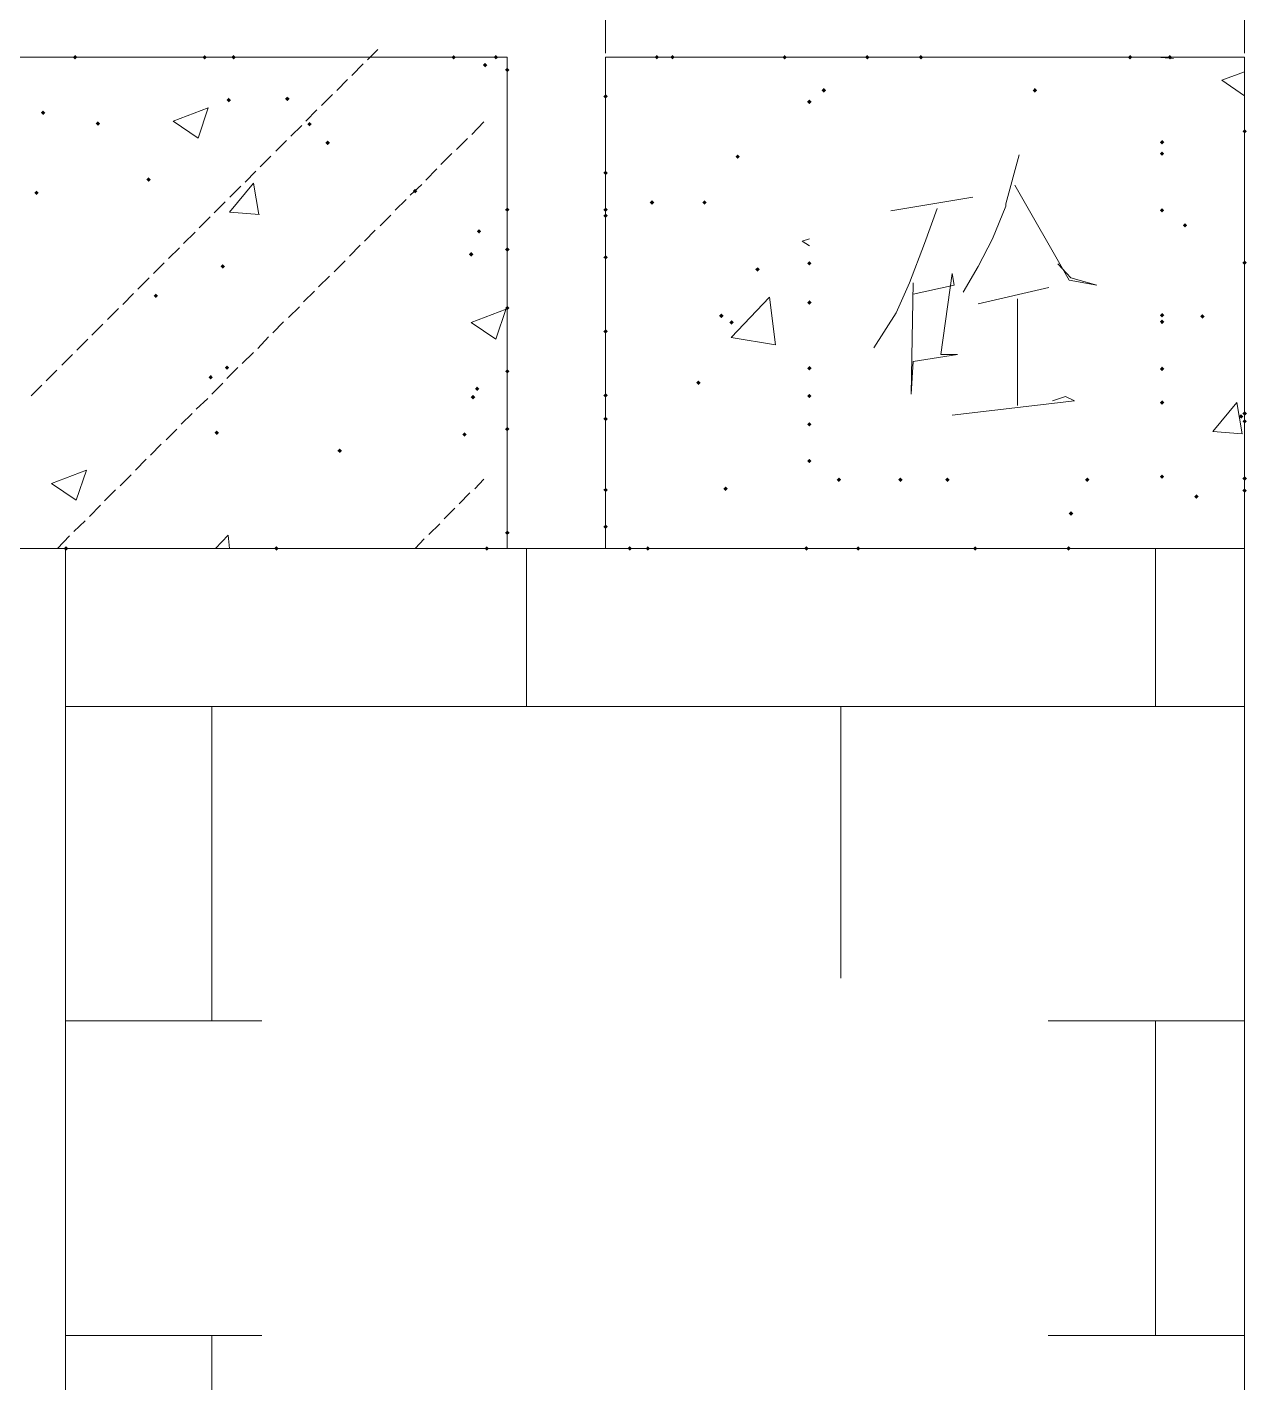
# Model space of a CAD drawing. Header units: millimetres. Extents: x -4415 to 173792, y -78716 to 47289.
# Drawn here: x 18890 to 21062, y 895 to 3310 of the extents above; entities that cross this region are included whole.
import ezdxf

# ---------------------------------------------------------------- set-up
doc = ezdxf.new("R2010")
doc.units = ezdxf.units.MM

msp = doc.modelspace()

# ---------------------------------------------------------------- hatches: boundary and pattern name
h = msp.add_hatch(color=0)
h.dxf.hatch_style = 2
h.paths.add_polyline_path([(18975.2, 3251.9), (18971.2, 3255.8), (18975.2, 3259.8), (18979.2, 3255.8)])
h = msp.add_hatch(color=0)
h.dxf.hatch_style = 2
h.paths.add_polyline_path([(19206, 3251.9), (19202, 3255.8), (19206, 3259.8), (19210, 3255.8)])
h = msp.add_hatch(color=0)
h.dxf.hatch_style = 2
h.paths.add_polyline_path([(19206, 3251.9), (19202, 3255.8), (19206, 3259.8), (19210, 3255.8)])
h = msp.add_hatch(color=0)
h.dxf.hatch_style = 2
h.paths.add_polyline_path([(19206, 3251.9), (19202, 3255.8), (19206, 3259.8), (19210, 3255.8)])
h = msp.add_hatch(color=0)
h.dxf.hatch_style = 2
h.paths.add_polyline_path([(19257.5, 3251.9), (19253.6, 3255.8), (19257.5, 3259.8), (19261.5, 3255.8)])
h = msp.add_hatch(color=0)
h.dxf.hatch_style = 2
h.paths.add_polyline_path([(19649.4, 3251.9), (19645.4, 3255.8), (19649.4, 3259.8), (19653.3, 3255.8)])
h = msp.add_hatch(color=0)
h.dxf.hatch_style = 2
h.paths.add_polyline_path([(19649.4, 3251.9), (19645.4, 3255.8), (19649.4, 3259.8), (19653.3, 3255.8)])
h = msp.add_hatch(color=0)
h.dxf.hatch_style = 2
h.paths.add_polyline_path([(19649.4, 3251.9), (19645.4, 3255.8), (19649.4, 3259.8), (19653.3, 3255.8)])
h = msp.add_hatch(color=0)
h.dxf.hatch_style = 2
h.paths.add_polyline_path([(19705.2, 3237.9), (19701.2, 3241.9), (19705.2, 3245.8), (19709.2, 3241.9)])
h = msp.add_hatch(color=0)
h.dxf.hatch_style = 2
h.paths.add_polyline_path([(19724.5, 3251.9), (19720.5, 3255.8), (19724.5, 3259.8), (19728.5, 3255.8)])
h = msp.add_hatch(color=0)
h.dxf.hatch_style = 2
h.paths.add_polyline_path([(19724.5, 3251.9), (19720.5, 3255.8), (19724.5, 3259.8), (19728.5, 3255.8)])
h = msp.add_hatch(color=0)
h.dxf.hatch_style = 2
h.paths.add_polyline_path([(19744.9, 3229.3), (19740.9, 3233.3), (19744.9, 3237.3), (19748.9, 3233.3)])
h = msp.add_hatch(color=0)
h.dxf.hatch_style = 2
h.paths.add_polyline_path([(20011.1, 3251.9), (20007.2, 3255.8), (20011.1, 3259.8), (20015.1, 3255.8)])
h = msp.add_hatch(color=0)
h.dxf.hatch_style = 2
h.paths.add_polyline_path([(20011.1, 3251.9), (20007.2, 3255.8), (20011.1, 3259.8), (20015.1, 3255.8)])
h = msp.add_hatch(color=0)
h.dxf.hatch_style = 2
h.paths.add_polyline_path([(20039.1, 3251.9), (20035.1, 3255.8), (20039.1, 3259.8), (20043, 3255.8)])
h = msp.add_hatch(color=0)
h.dxf.hatch_style = 2
h.paths.add_polyline_path([(20039.1, 3251.9), (20035.1, 3255.8), (20039.1, 3259.8), (20043, 3255.8)])
h = msp.add_hatch(color=0)
h.dxf.hatch_style = 2
h.paths.add_polyline_path([(20039.1, 3251.9), (20035.1, 3255.8), (20039.1, 3259.8), (20043, 3255.8)])
h = msp.add_hatch(color=0)
h.dxf.hatch_style = 2
h.paths.add_polyline_path([(20238.7, 3251.9), (20234.8, 3255.8), (20238.7, 3259.8), (20242.7, 3255.8)])
h = msp.add_hatch(color=0)
h.dxf.hatch_style = 2
h.paths.add_polyline_path([(20238.7, 3251.9), (20234.8, 3255.8), (20238.7, 3259.8), (20242.7, 3255.8)])
h = msp.add_hatch(color=0)
h.dxf.hatch_style = 2
h.paths.add_polyline_path([(20238.7, 3251.9), (20234.8, 3255.8), (20238.7, 3259.8), (20242.7, 3255.8)])
h = msp.add_hatch(color=0)
h.dxf.hatch_style = 2
h.paths.add_polyline_path([(20385.8, 3251.9), (20381.8, 3255.8), (20385.8, 3259.8), (20389.8, 3255.8)])
h = msp.add_hatch(color=0)
h.dxf.hatch_style = 2
h.paths.add_polyline_path([(20481.3, 3251.9), (20477.4, 3255.8), (20481.3, 3259.8), (20485.3, 3255.8)])
h = msp.add_hatch(color=0)
h.dxf.hatch_style = 2
h.paths.add_polyline_path([(20481.3, 3251.9), (20477.4, 3255.8), (20481.3, 3259.8), (20485.3, 3255.8)])
h = msp.add_hatch(color=0)
h.dxf.hatch_style = 2
h.paths.add_polyline_path([(20481.3, 3251.9), (20477.4, 3255.8), (20481.3, 3259.8), (20485.3, 3255.8)])
h = msp.add_hatch(color=0)
h.dxf.hatch_style = 2
h.paths.add_polyline_path([(20853.8, 3251.9), (20849.9, 3255.8), (20853.8, 3259.8), (20857.8, 3255.8)])
h = msp.add_hatch(color=0)
h.dxf.hatch_style = 2
h.paths.add_polyline_path([(20853.8, 3251.9), (20849.9, 3255.8), (20853.8, 3259.8), (20857.8, 3255.8)])
h = msp.add_hatch(color=0)
h.dxf.hatch_style = 2
h.paths.add_polyline_path([(20853.8, 3251.9), (20849.9, 3255.8), (20853.8, 3259.8), (20857.8, 3255.8)])
h = msp.add_hatch(color=0)
h.dxf.hatch_style = 2
h.paths.add_polyline_path([(20924.7, 3251.9), (20920.7, 3255.8), (20924.7, 3259.8), (20928.7, 3255.8)])
h = msp.add_hatch(color=0)
h.dxf.hatch_style = 2
h.paths.add_polyline_path([(20924.7, 3251.9), (20920.7, 3255.8), (20924.7, 3259.8), (20928.7, 3255.8)])
h = msp.add_hatch(color=0)
h.dxf.hatch_style = 2
h.paths.add_polyline_path([(20924.7, 3251.9), (20920.7, 3255.8), (20924.7, 3259.8), (20928.7, 3255.8)])
h = msp.add_hatch(color=0)
h.dxf.hatch_style = 2
h.paths.add_polyline_path([(19919.9, 3182.1), (19915.9, 3186.1), (19919.9, 3190), (19923.9, 3186.1)])
h = msp.add_hatch(color=0)
h.dxf.hatch_style = 2
h.paths.add_polyline_path([(20308.5, 3192.8), (20304.5, 3196.8), (20308.5, 3200.8), (20312.5, 3196.8)])
h = msp.add_hatch(color=0)
h.dxf.hatch_style = 2
h.paths.add_polyline_path([(20308.5, 3192.8), (20304.5, 3196.8), (20308.5, 3200.8), (20312.5, 3196.8)])
h = msp.add_hatch(color=0)
h.dxf.hatch_style = 2
h.paths.add_polyline_path([(20684.2, 3192.8), (20680.3, 3196.8), (20684.2, 3200.8), (20688.2, 3196.8)])
h = msp.add_hatch(color=0)
h.dxf.hatch_style = 2
h.paths.add_polyline_path([(20684.2, 3192.8), (20680.3, 3196.8), (20684.2, 3200.8), (20688.2, 3196.8)])
h = msp.add_hatch(color=0)
h.dxf.hatch_style = 2
h.paths.add_polyline_path([(20684.2, 3192.8), (20680.3, 3196.8), (20684.2, 3200.8), (20688.2, 3196.8)])
h = msp.add_hatch(color=0)
h.dxf.hatch_style = 2
h.paths.add_polyline_path([(19249, 3175.6), (19245, 3179.6), (19249, 3183.6), (19252.9, 3179.6)])
h = msp.add_hatch(color=0)
h.dxf.hatch_style = 2
h.paths.add_polyline_path([(19353.1, 3177.8), (19349.1, 3181.8), (19353.1, 3185.7), (19357.1, 3181.8)])
h = msp.add_hatch(color=0)
h.dxf.hatch_style = 2
h.paths.add_polyline_path([(20282.7, 3172.4), (20278.8, 3176.4), (20282.7, 3180.4), (20286.7, 3176.4)])
h = msp.add_hatch(color=0)
h.dxf.hatch_style = 2
h.paths.add_polyline_path([(18918.3, 3153.1), (18914.3, 3157.1), (18918.3, 3161), (18922.3, 3157.1)])
h = msp.add_hatch(color=0)
h.dxf.hatch_style = 2
h.paths.add_polyline_path([(19016, 3133.8), (19012, 3137.7), (19016, 3141.7), (19020, 3137.7)])
h = msp.add_hatch(color=0)
h.dxf.hatch_style = 2
h.paths.add_polyline_path([(19392.8, 3132.7), (19388.8, 3136.7), (19392.8, 3140.6), (19396.8, 3136.7)])
h = msp.add_hatch(color=0)
h.dxf.hatch_style = 2
h.paths.add_polyline_path([(21057.8, 3119.8), (21053.8, 3123.8), (21057.8, 3127.8), (21061.8, 3123.8)])
h = msp.add_hatch(color=0)
h.dxf.hatch_style = 2
h.paths.add_polyline_path([(19425, 3099.4), (19421, 3103.4), (19425, 3107.4), (19429, 3103.4)])
h = msp.add_hatch(color=0)
h.dxf.hatch_style = 2
h.paths.add_polyline_path([(20910.7, 3100.5), (20906.8, 3104.5), (20910.7, 3108.4), (20914.7, 3104.5)])
h = msp.add_hatch(color=0)
h.dxf.hatch_style = 2
h.paths.add_polyline_path([(20910.7, 3100.5), (20906.8, 3104.5), (20910.7, 3108.4), (20914.7, 3104.5)])
h = msp.add_hatch(color=0)
h.dxf.hatch_style = 2
h.paths.add_polyline_path([(20155, 3074.7), (20151, 3078.7), (20155, 3082.7), (20159, 3078.7)])
h = msp.add_hatch(color=0)
h.dxf.hatch_style = 2
h.paths.add_polyline_path([(20910.7, 3080.1), (20906.8, 3084.1), (20910.7, 3088), (20914.7, 3084.1)])
h = msp.add_hatch(color=0)
h.dxf.hatch_style = 2
h.paths.add_polyline_path([(20910.7, 3080.1), (20906.8, 3084.1), (20910.7, 3088), (20914.7, 3084.1)])
h = msp.add_hatch(color=0)
h.dxf.hatch_style = 2
h.paths.add_polyline_path([(20910.7, 3080.1), (20906.8, 3084.1), (20910.7, 3088), (20914.7, 3084.1)])
h = msp.add_hatch(color=0)
h.dxf.hatch_style = 2
h.paths.add_polyline_path([(19919.9, 3045.7), (19915.9, 3049.7), (19919.9, 3053.7), (19923.9, 3049.7)])
h = msp.add_hatch(color=0)
h.dxf.hatch_style = 2
h.paths.add_polyline_path([(19919.9, 3045.7), (19915.9, 3049.7), (19919.9, 3053.7), (19923.9, 3049.7)])
h = msp.add_hatch(color=0)
h.dxf.hatch_style = 2
h.paths.add_polyline_path([(19919.9, 3045.7), (19915.9, 3049.7), (19919.9, 3053.7), (19923.9, 3049.7)])
h = msp.add_hatch(color=0)
h.dxf.hatch_style = 2
h.paths.add_polyline_path([(19106.2, 3033.9), (19102.2, 3037.9), (19106.2, 3041.9), (19110.2, 3037.9)])
h = msp.add_hatch(color=0)
h.dxf.hatch_style = 2
h.paths.add_polyline_path([(19580.7, 3013.5), (19576.7, 3017.5), (19580.7, 3021.5), (19584.6, 3017.5)])
h = msp.add_hatch(color=0)
h.dxf.hatch_style = 2
h.paths.add_polyline_path([(18906.5, 3010.3), (18902.5, 3014.3), (18906.5, 3018.3), (18910.5, 3014.3)])
h = msp.add_hatch(color=0)
h.dxf.hatch_style = 2
h.paths.add_polyline_path([(20002.6, 2993.1), (19998.6, 2997.1), (20002.6, 3001.1), (20006.5, 2997.1)])
h = msp.add_hatch(color=0)
h.dxf.hatch_style = 2
h.paths.add_polyline_path([(20095.9, 2993.1), (20092, 2997.1), (20095.9, 3001.1), (20099.9, 2997.1)])
h = msp.add_hatch(color=0)
h.dxf.hatch_style = 2
h.paths.add_polyline_path([(19744.9, 2980.3), (19740.9, 2984.2), (19744.9, 2988.2), (19748.9, 2984.2)])
h = msp.add_hatch(color=0)
h.dxf.hatch_style = 2
h.paths.add_polyline_path([(19744.9, 2980.3), (19740.9, 2984.2), (19744.9, 2988.2), (19748.9, 2984.2)])
h = msp.add_hatch(color=0)
h.dxf.hatch_style = 2
h.paths.add_polyline_path([(19919.9, 2980.3), (19915.9, 2984.2), (19919.9, 2988.2), (19923.9, 2984.2)])
h = msp.add_hatch(color=0)
h.dxf.hatch_style = 2
h.paths.add_polyline_path([(19919.9, 2980.3), (19915.9, 2984.2), (19919.9, 2988.2), (19923.9, 2984.2)])
h = msp.add_hatch(color=0)
h.dxf.hatch_style = 2
h.paths.add_polyline_path([(19919.9, 2980.3), (19915.9, 2984.2), (19919.9, 2988.2), (19923.9, 2984.2)])
h = msp.add_hatch(color=0)
h.dxf.hatch_style = 2
h.paths.add_polyline_path([(19919.9, 2969.5), (19915.9, 2973.5), (19919.9, 2977.5), (19923.9, 2973.5)])
h = msp.add_hatch(color=0)
h.dxf.hatch_style = 2
h.paths.add_polyline_path([(19919.9, 2969.5), (19915.9, 2973.5), (19919.9, 2977.5), (19923.9, 2973.5)])
h = msp.add_hatch(color=0)
h.dxf.hatch_style = 2
h.paths.add_polyline_path([(20910.7, 2979.2), (20906.8, 2983.2), (20910.7, 2987.1), (20914.7, 2983.2)])
h = msp.add_hatch(color=0)
h.dxf.hatch_style = 2
h.paths.add_polyline_path([(20910.7, 2979.2), (20906.8, 2983.2), (20910.7, 2987.1), (20914.7, 2983.2)])
h = msp.add_hatch(color=0)
h.dxf.hatch_style = 2
h.paths.add_polyline_path([(20910.7, 2979.2), (20906.8, 2983.2), (20910.7, 2987.1), (20914.7, 2983.2)])
h = msp.add_hatch(color=0)
h.dxf.hatch_style = 2
h.paths.add_polyline_path([(19694.5, 2941.6), (19690.5, 2945.6), (19694.5, 2949.6), (19698.4, 2945.6)])
h = msp.add_hatch(color=0)
h.dxf.hatch_style = 2
h.paths.add_polyline_path([(20951.5, 2952.4), (20947.6, 2956.3), (20951.5, 2960.3), (20955.5, 2956.3)])
h = msp.add_hatch(color=0)
h.dxf.hatch_style = 2
h.paths.add_polyline_path([(19680.5, 2900.8), (19676.5, 2904.8), (19680.5, 2908.8), (19684.5, 2904.8)])
h = msp.add_hatch(color=0)
h.dxf.hatch_style = 2
h.paths.add_polyline_path([(19744.9, 2909.4), (19740.9, 2913.4), (19744.9, 2917.4), (19748.9, 2913.4)])
h = msp.add_hatch(color=0)
h.dxf.hatch_style = 2
h.paths.add_polyline_path([(19919.9, 2895.5), (19915.9, 2899.4), (19919.9, 2903.4), (19923.9, 2899.4)])
h = msp.add_hatch(color=0)
h.dxf.hatch_style = 2
h.paths.add_polyline_path([(19238.2, 2879.4), (19234.3, 2883.3), (19238.2, 2887.3), (19242.2, 2883.3)])
h = msp.add_hatch(color=0)
h.dxf.hatch_style = 2
h.paths.add_polyline_path([(20190.4, 2874), (20186.4, 2878), (20190.4, 2881.9), (20194.4, 2878)])
h = msp.add_hatch(color=0)
h.dxf.hatch_style = 2
h.paths.add_polyline_path([(20282.7, 2884.7), (20278.8, 2888.7), (20282.7, 2892.7), (20286.7, 2888.7)])
h = msp.add_hatch(color=0)
h.dxf.hatch_style = 2
h.paths.add_polyline_path([(21057.8, 2885.8), (21053.8, 2889.8), (21057.8, 2893.7), (21061.8, 2889.8)])
h = msp.add_hatch(color=0)
h.dxf.hatch_style = 2
h.paths.add_polyline_path([(21057.8, 2885.8), (21053.8, 2889.8), (21057.8, 2893.7), (21061.8, 2889.8)])
h = msp.add_hatch(color=0)
h.dxf.hatch_style = 2
h.paths.add_polyline_path([(19119.1, 2826.8), (19115.1, 2830.7), (19119.1, 2834.7), (19123, 2830.7)])
h = msp.add_hatch(color=0)
h.dxf.hatch_style = 2
h.paths.add_polyline_path([(19744.9, 2805.3), (19740.9, 2809.3), (19744.9, 2813.2), (19748.9, 2809.3)])
h = msp.add_hatch(color=0)
h.dxf.hatch_style = 2
h.paths.add_polyline_path([(20282.7, 2814.9), (20278.8, 2818.9), (20282.7, 2822.9), (20286.7, 2818.9)])
h = msp.add_hatch(color=0)
h.dxf.hatch_style = 2
h.paths.add_polyline_path([(20126, 2791.3), (20122, 2795.3), (20126, 2799.3), (20130, 2795.3)])
h = msp.add_hatch(color=0)
h.dxf.hatch_style = 2
h.paths.add_polyline_path([(20144.3, 2779.5), (20140.3, 2783.5), (20144.3, 2787.5), (20148.2, 2783.5)])
h = msp.add_hatch(color=0)
h.dxf.hatch_style = 2
h.paths.add_polyline_path([(20910.7, 2792.4), (20906.8, 2796.4), (20910.7, 2800.3), (20914.7, 2796.4)])
h = msp.add_hatch(color=0)
h.dxf.hatch_style = 2
h.paths.add_polyline_path([(20910.7, 2792.4), (20906.8, 2796.4), (20910.7, 2800.3), (20914.7, 2796.4)])
h = msp.add_hatch(color=0)
h.dxf.hatch_style = 2
h.paths.add_polyline_path([(20910.7, 2792.4), (20906.8, 2796.4), (20910.7, 2800.3), (20914.7, 2796.4)])
h = msp.add_hatch(color=0)
h.dxf.hatch_style = 2
h.paths.add_polyline_path([(20910.7, 2780.6), (20906.8, 2784.6), (20910.7, 2788.5), (20914.7, 2784.6)])
h = msp.add_hatch(color=0)
h.dxf.hatch_style = 2
h.paths.add_polyline_path([(20910.7, 2780.6), (20906.8, 2784.6), (20910.7, 2788.5), (20914.7, 2784.6)])
h = msp.add_hatch(color=0)
h.dxf.hatch_style = 2
h.paths.add_polyline_path([(20982.7, 2790.3), (20978.7, 2794.2), (20982.7, 2798.2), (20986.6, 2794.2)])
h = msp.add_hatch(color=0)
h.dxf.hatch_style = 2
h.paths.add_polyline_path([(19919.9, 2763.4), (19915.9, 2767.4), (19919.9, 2771.4), (19923.9, 2767.4)])
h = msp.add_hatch(color=0)
h.dxf.hatch_style = 2
h.paths.add_polyline_path([(19919.9, 2763.4), (19915.9, 2767.4), (19919.9, 2771.4), (19923.9, 2767.4)])
h = msp.add_hatch(color=0)
h.dxf.hatch_style = 2
h.paths.add_polyline_path([(19245.7, 2699), (19241.8, 2703), (19245.7, 2707), (19249.7, 2703)])
h = msp.add_hatch(color=0)
h.dxf.hatch_style = 2
h.paths.add_polyline_path([(20282.7, 2697.9), (20278.8, 2701.9), (20282.7, 2705.9), (20286.7, 2701.9)])
h = msp.add_hatch(color=0)
h.dxf.hatch_style = 2
h.paths.add_polyline_path([(20282.7, 2697.9), (20278.8, 2701.9), (20282.7, 2705.9), (20286.7, 2701.9)])
h = msp.add_hatch(color=0)
h.dxf.hatch_style = 2
h.paths.add_polyline_path([(20910.7, 2696.9), (20906.8, 2700.8), (20910.7, 2704.8), (20914.7, 2700.8)])
h = msp.add_hatch(color=0)
h.dxf.hatch_style = 2
h.paths.add_polyline_path([(20910.7, 2696.9), (20906.8, 2700.8), (20910.7, 2704.8), (20914.7, 2700.8)])
h = msp.add_hatch(color=0)
h.dxf.hatch_style = 2
h.paths.add_polyline_path([(19216.8, 2681.8), (19212.8, 2685.8), (19216.8, 2689.8), (19220.7, 2685.8)])
h = msp.add_hatch(color=0)
h.dxf.hatch_style = 2
h.paths.add_polyline_path([(19744.9, 2692.6), (19740.9, 2696.5), (19744.9, 2700.5), (19748.9, 2696.5)])
h = msp.add_hatch(color=0)
h.dxf.hatch_style = 2
h.paths.add_polyline_path([(19744.9, 2692.6), (19740.9, 2696.5), (19744.9, 2700.5), (19748.9, 2696.5)])
h = msp.add_hatch(color=0)
h.dxf.hatch_style = 2
h.paths.add_polyline_path([(19691.2, 2661.4), (19687.3, 2665.4), (19691.2, 2669.4), (19695.2, 2665.4)])
h = msp.add_hatch(color=0)
h.dxf.hatch_style = 2
h.paths.add_polyline_path([(19919.9, 2649.6), (19915.9, 2653.6), (19919.9, 2657.6), (19923.9, 2653.6)])
h = msp.add_hatch(color=0)
h.dxf.hatch_style = 2
h.paths.add_polyline_path([(19919.9, 2649.6), (19915.9, 2653.6), (19919.9, 2657.6), (19923.9, 2653.6)])
h = msp.add_hatch(color=0)
h.dxf.hatch_style = 2
h.paths.add_polyline_path([(19919.9, 2649.6), (19915.9, 2653.6), (19919.9, 2657.6), (19923.9, 2653.6)])
h = msp.add_hatch(color=0)
h.dxf.hatch_style = 2
h.paths.add_polyline_path([(20085.2, 2672.2), (20081.2, 2676.1), (20085.2, 2680.1), (20089.2, 2676.1)])
h = msp.add_hatch(color=0)
h.dxf.hatch_style = 2
h.paths.add_polyline_path([(20282.7, 2648.6), (20278.8, 2652.5), (20282.7, 2656.5), (20286.7, 2652.5)])
h = msp.add_hatch(color=0)
h.dxf.hatch_style = 2
h.paths.add_polyline_path([(20282.7, 2648.6), (20278.8, 2652.5), (20282.7, 2656.5), (20286.7, 2652.5)])
h = msp.add_hatch(color=0)
h.dxf.hatch_style = 2
h.paths.add_polyline_path([(19683.7, 2646.4), (19679.8, 2650.4), (19683.7, 2654.4), (19687.7, 2650.4)])
h = msp.add_hatch(color=0)
h.dxf.hatch_style = 2
h.paths.add_polyline_path([(20910.7, 2636.7), (20906.8, 2640.7), (20910.7, 2644.7), (20914.7, 2640.7)])
h = msp.add_hatch(color=0)
h.dxf.hatch_style = 2
h.paths.add_polyline_path([(20910.7, 2636.7), (20906.8, 2640.7), (20910.7, 2644.7), (20914.7, 2640.7)])
h = msp.add_hatch(color=0)
h.dxf.hatch_style = 2
h.paths.add_polyline_path([(19919.9, 2607.8), (19915.9, 2611.7), (19919.9, 2615.7), (19923.9, 2611.7)])
h = msp.add_hatch(color=0)
h.dxf.hatch_style = 2
h.paths.add_polyline_path([(21051.4, 2612.1), (21047.4, 2616), (21051.4, 2620), (21055.3, 2616)])
h = msp.add_hatch(color=0)
h.dxf.hatch_style = 2
h.paths.add_polyline_path([(21057.8, 2617.4), (21053.8, 2621.4), (21057.8, 2625.4), (21061.8, 2621.4)])
h = msp.add_hatch(color=0)
h.dxf.hatch_style = 2
h.paths.add_polyline_path([(21057.8, 2617.4), (21053.8, 2621.4), (21057.8, 2625.4), (21061.8, 2621.4)])
h = msp.add_hatch(color=0)
h.dxf.hatch_style = 2
h.paths.add_polyline_path([(21057.8, 2603.5), (21053.8, 2607.4), (21057.8, 2611.4), (21061.8, 2607.4)])
h = msp.add_hatch(color=0)
h.dxf.hatch_style = 2
h.paths.add_polyline_path([(19227.5, 2583.1), (19223.5, 2587), (19227.5, 2591), (19231.5, 2587)])
h = msp.add_hatch(color=0)
h.dxf.hatch_style = 2
h.paths.add_polyline_path([(19668.7, 2579.9), (19664.7, 2583.8), (19668.7, 2587.8), (19672.7, 2583.8)])
h = msp.add_hatch(color=0)
h.dxf.hatch_style = 2
h.paths.add_polyline_path([(19744.9, 2589.5), (19740.9, 2593.5), (19744.9, 2597.5), (19748.9, 2593.5)])
h = msp.add_hatch(color=0)
h.dxf.hatch_style = 2
h.paths.add_polyline_path([(19744.9, 2589.5), (19740.9, 2593.5), (19744.9, 2597.5), (19748.9, 2593.5)])
h = msp.add_hatch(color=0)
h.dxf.hatch_style = 2
h.paths.add_polyline_path([(20282.7, 2598.1), (20278.8, 2602.1), (20282.7, 2606), (20286.7, 2602.1)])
h = msp.add_hatch(color=0)
h.dxf.hatch_style = 2
h.paths.add_polyline_path([(19446.5, 2550.9), (19442.5, 2554.8), (19446.5, 2558.8), (19450.5, 2554.8)])
h = msp.add_hatch(color=0)
h.dxf.hatch_style = 2
h.paths.add_polyline_path([(20282.7, 2532.6), (20278.8, 2536.6), (20282.7, 2540.6), (20286.7, 2536.6)])
h = msp.add_hatch(color=0)
h.dxf.hatch_style = 2
h.paths.add_polyline_path([(20910.7, 2504.7), (20906.8, 2508.7), (20910.7, 2512.6), (20914.7, 2508.7)])
h = msp.add_hatch(color=0)
h.dxf.hatch_style = 2
h.paths.add_polyline_path([(20910.7, 2504.7), (20906.8, 2508.7), (20910.7, 2512.6), (20914.7, 2508.7)])
h = msp.add_hatch(color=0)
h.dxf.hatch_style = 2
h.paths.add_polyline_path([(20910.7, 2504.7), (20906.8, 2508.7), (20910.7, 2512.6), (20914.7, 2508.7)])
h = msp.add_hatch(color=0)
h.dxf.hatch_style = 2
h.paths.add_polyline_path([(19919.9, 2481.1), (19915.9, 2485.1), (19919.9, 2489), (19923.9, 2485.1)])
h = msp.add_hatch(color=0)
h.dxf.hatch_style = 2
h.paths.add_polyline_path([(19919.9, 2481.1), (19915.9, 2485.1), (19919.9, 2489), (19923.9, 2485.1)])
h = msp.add_hatch(color=0)
h.dxf.hatch_style = 2
h.paths.add_polyline_path([(19919.9, 2481.1), (19915.9, 2485.1), (19919.9, 2489), (19923.9, 2485.1)])
h = msp.add_hatch(color=0)
h.dxf.hatch_style = 2
h.paths.add_polyline_path([(20133.5, 2483.2), (20129.5, 2487.2), (20133.5, 2491.2), (20137.5, 2487.2)])
h = msp.add_hatch(color=0)
h.dxf.hatch_style = 2
h.paths.add_polyline_path([(20335.3, 2499.3), (20331.4, 2503.3), (20335.3, 2507.3), (20339.3, 2503.3)])
h = msp.add_hatch(color=0)
h.dxf.hatch_style = 2
h.paths.add_polyline_path([(20335.3, 2499.3), (20331.4, 2503.3), (20335.3, 2507.3), (20339.3, 2503.3)])
h = msp.add_hatch(color=0)
h.dxf.hatch_style = 2
h.paths.add_polyline_path([(20335.3, 2499.3), (20331.4, 2503.3), (20335.3, 2507.3), (20339.3, 2503.3)])
h = msp.add_hatch(color=0)
h.dxf.hatch_style = 2
h.paths.add_polyline_path([(20444.8, 2499.3), (20440.9, 2503.3), (20444.8, 2507.3), (20448.8, 2503.3)])
h = msp.add_hatch(color=0)
h.dxf.hatch_style = 2
h.paths.add_polyline_path([(20444.8, 2499.3), (20440.9, 2503.3), (20444.8, 2507.3), (20448.8, 2503.3)])
h = msp.add_hatch(color=0)
h.dxf.hatch_style = 2
h.paths.add_polyline_path([(20528.6, 2499.3), (20524.6, 2503.3), (20528.6, 2507.3), (20532.5, 2503.3)])
h = msp.add_hatch(color=0)
h.dxf.hatch_style = 2
h.paths.add_polyline_path([(20777.6, 2499.3), (20773.6, 2503.3), (20777.6, 2507.3), (20781.6, 2503.3)])
h = msp.add_hatch(color=0)
h.dxf.hatch_style = 2
h.paths.add_polyline_path([(20777.6, 2499.3), (20773.6, 2503.3), (20777.6, 2507.3), (20781.6, 2503.3)])
h = msp.add_hatch(color=0)
h.dxf.hatch_style = 2
h.paths.add_polyline_path([(20777.6, 2499.3), (20773.6, 2503.3), (20777.6, 2507.3), (20781.6, 2503.3)])
h = msp.add_hatch(color=0)
h.dxf.hatch_style = 2
h.paths.add_polyline_path([(21057.8, 2501.5), (21053.8, 2505.5), (21057.8, 2509.4), (21061.8, 2505.5)])
h = msp.add_hatch(color=0)
h.dxf.hatch_style = 2
h.paths.add_polyline_path([(21057.8, 2480), (21053.8, 2484), (21057.8, 2488), (21061.8, 2484)])
h = msp.add_hatch(color=0)
h.dxf.hatch_style = 2
h.paths.add_polyline_path([(21057.8, 2480), (21053.8, 2484), (21057.8, 2488), (21061.8, 2484)])
h = msp.add_hatch(color=0)
h.dxf.hatch_style = 2
h.paths.add_polyline_path([(20971.9, 2469.3), (20967.9, 2473.3), (20971.9, 2477.2), (20975.9, 2473.3)])
h = msp.add_hatch(color=0)
h.dxf.hatch_style = 2
h.paths.add_polyline_path([(20748.6, 2439.2), (20744.7, 2443.2), (20748.6, 2447.2), (20752.6, 2443.2)])
h = msp.add_hatch(color=0)
h.dxf.hatch_style = 2
h.paths.add_polyline_path([(19919.9, 2415.6), (19915.9, 2419.6), (19919.9, 2423.5), (19923.9, 2419.6)])
h = msp.add_hatch(color=0)
h.dxf.hatch_style = 2
h.paths.add_polyline_path([(19919.9, 2415.6), (19915.9, 2419.6), (19919.9, 2423.5), (19923.9, 2419.6)])
h = msp.add_hatch(color=0)
h.dxf.hatch_style = 2
h.paths.add_polyline_path([(19744.9, 2404.9), (19740.9, 2408.8), (19744.9, 2412.8), (19748.9, 2408.8)])
h = msp.add_hatch(color=0)
h.dxf.hatch_style = 2
h.paths.add_polyline_path([(19744.9, 2404.9), (19740.9, 2408.8), (19744.9, 2412.8), (19748.9, 2408.8)])
h = msp.add_hatch(color=0)
h.dxf.hatch_style = 2
h.paths.add_polyline_path([(18959.1, 2377), (18955.1, 2380.9), (18959.1, 2384.9), (18963.1, 2380.9)])
h = msp.add_hatch(color=0)
h.dxf.hatch_style = 2
h.paths.add_polyline_path([(18959.1, 2377), (18955.1, 2380.9), (18959.1, 2384.9), (18963.1, 2380.9)])
h = msp.add_hatch(color=0)
h.dxf.hatch_style = 2
h.paths.add_polyline_path([(19333.8, 2377), (19329.8, 2380.9), (19333.8, 2384.9), (19337.7, 2380.9)])
h = msp.add_hatch(color=0)
h.dxf.hatch_style = 2
h.paths.add_polyline_path([(19333.8, 2377), (19329.8, 2380.9), (19333.8, 2384.9), (19337.7, 2380.9)])
h = msp.add_hatch(color=0)
h.dxf.hatch_style = 2
h.paths.add_polyline_path([(19333.8, 2377), (19329.8, 2380.9), (19333.8, 2384.9), (19337.7, 2380.9)])
h = msp.add_hatch(color=0)
h.dxf.hatch_style = 2
h.paths.add_polyline_path([(19708.4, 2377), (19704.4, 2380.9), (19708.4, 2384.9), (19712.4, 2380.9)])
h = msp.add_hatch(color=0)
h.dxf.hatch_style = 2
h.paths.add_polyline_path([(19962.8, 2377), (19958.9, 2380.9), (19962.8, 2384.9), (19966.8, 2380.9)])
h = msp.add_hatch(color=0)
h.dxf.hatch_style = 2
h.paths.add_polyline_path([(19995, 2377), (19991.1, 2380.9), (19995, 2384.9), (19999, 2380.9)])
h = msp.add_hatch(color=0)
h.dxf.hatch_style = 2
h.paths.add_polyline_path([(20277.4, 2377), (20273.4, 2380.9), (20277.4, 2384.9), (20281.3, 2380.9)])
h = msp.add_hatch(color=0)
h.dxf.hatch_style = 2
h.paths.add_polyline_path([(20277.4, 2377), (20273.4, 2380.9), (20277.4, 2384.9), (20281.3, 2380.9)])
h = msp.add_hatch(color=0)
h.dxf.hatch_style = 2
h.paths.add_polyline_path([(20369.7, 2377), (20365.7, 2380.9), (20369.7, 2384.9), (20373.7, 2380.9)])
h = msp.add_hatch(color=0)
h.dxf.hatch_style = 2
h.paths.add_polyline_path([(20369.7, 2377), (20365.7, 2380.9), (20369.7, 2384.9), (20373.7, 2380.9)])
h = msp.add_hatch(color=0)
h.dxf.hatch_style = 2
h.paths.add_polyline_path([(20577.9, 2377), (20574, 2380.9), (20577.9, 2384.9), (20581.9, 2380.9)])
h = msp.add_hatch(color=0)
h.dxf.hatch_style = 2
h.paths.add_polyline_path([(20744.3, 2377), (20740.4, 2380.9), (20744.3, 2384.9), (20748.3, 2380.9)])
h = msp.add_hatch(color=0)
h.dxf.hatch_style = 2
h.paths.add_polyline_path([(20744.3, 2377), (20740.4, 2380.9), (20744.3, 2384.9), (20748.3, 2380.9)])
h = msp.add_hatch(color=0)
h.dxf.hatch_style = 2
h.paths.add_polyline_path([(20744.3, 2377), (20740.4, 2380.9), (20744.3, 2384.9), (20748.3, 2380.9)])

# ---------------------------------------------------------------- linework, layer by layer
at = {"color": 0, "lineweight": 0}
for points in [[(19919.9, 3263.3), (19919.9, 5672.3)], [(21057.8, 3263.3), (21057.8, 5672.3)], [(19495.9, 3251.5), (19514.1, 3269.8)], [(19744.9, 3255.8), (11172, 3255.8)], [(19468, 3223.6), (19488.3, 3244)], [(19744.9, 2380.9), (19744.9, 3255.8)], [(19919.9, 3255.8), (19919.9, 2380.9)], [(21057.8, 3255.8), (19919.9, 3255.8)], [(20901.1, 3255.8), (20931.1, 3253.7)], [(21057.8, 2380.9), (21057.8, 3255.8)], [(19441.1, 3196.8), (19460.4, 3216.1)], [(21017, 3215), (21057.8, 3230.1)], [(21017, 3215), (21057.8, 3187.1)], [(19414.3, 3170), (19433.6, 3189.3)], [(19150.2, 3142), (19212.5, 3165.7)], [(19194.2, 3112), (19212.5, 3165.7)], [(19150.2, 3142), (19194.2, 3112)], [(19386.4, 3142), (19405.7, 3162.4)], [(19681.6, 3118.4), (19703, 3141)], [(19359.5, 3115.2), (19378.9, 3134.5)], [(19332.7, 3088.4), (19352, 3107.7)], [(19654.7, 3091.6), (19674.1, 3110.9)], [(19304.8, 3060.5), (19324.1, 3079.8)], [(19626.8, 3064.7), (19646.2, 3084.1)], [(20656.3, 3081.9), (20632.7, 2995), (20632.7, 2990.7), (20609.1, 2932.7), (20583.3, 2883.3), (20556.5, 2837.2)], [(19277.9, 3033.6), (19297.3, 3052.9)], [(19600, 3036.8), (19619.3, 3057.2)], [(19250, 2979.9), (19293, 3031.5)], [(19251.1, 3006.8), (19270.4, 3026.1)], [(19302.6, 2975.6), (19293, 3031.5)], [(19572.1, 3010), (19592.5, 3029.3)], [(20648.8, 3028.2), (20745.4, 2858.6), (20794.8, 2850), (20748.6, 2862.9), (20725, 2887.6)], [(19223.2, 2978.9), (19242.5, 2998.2)], [(19545.2, 2983.2), (19564.6, 3002.5)], [(20573.7, 3006.8), (20427.7, 2982.1)], [(19196.4, 2952), (19215.7, 2971.4)], [(19250, 2979.9), (19303.7, 2975.6)], [(19518.4, 2955.3), (19537.7, 2974.6)], [(20510.3, 2986.4), (20487.8, 2924.1), (20460.9, 2854.3), (20437.3, 2800.7), (20397.6, 2738.4)], [(19490.5, 2928.4), (19509.8, 2947.7)], [(19168.4, 2924.1), (19188.8, 2944.5)], [(20269.9, 2928.4), (20282.7, 2932.7)], [(20269.9, 2928.4), (20282.7, 2919.8)], [(19141.6, 2897.3), (19160.9, 2916.6)], [(19463.7, 2901.6), (19483, 2920.9)], [(19114.8, 2870.4), (19134.1, 2889.8)], [(19436.8, 2873.7), (19456.1, 2893)], [(19086.9, 2842.5), (19107.3, 2862.9)], [(19408.9, 2846.8), (19428.2, 2866.2)], [(20467.4, 2854.3), (20464.2, 2655.7), (20467.4, 2713.7), (20546.8, 2726.6), (20516.8, 2726.6), (20537.2, 2870.4), (20540.4, 2850), (20467.4, 2833.9)], [(19060, 2815.7), (19079.3, 2835)], [(19382.1, 2820), (19401.4, 2839.3)], [(20143.2, 2756.7), (20211.9, 2828.6)], [(20222.6, 2743.8), (20211.9, 2828.6)], [(20708.9, 2845.8), (20583.3, 2816.8)], [(20653.1, 2825.4), (20653.1, 2635.4)], [(19033.2, 2788.9), (19052.5, 2808.2)], [(19355.2, 2792.1), (19374.6, 2811.4)], [(19680.5, 2783.5), (19742.8, 2807.1)], [(19724.5, 2753.4), (19742.8, 2808.2)], [(19005.3, 2760.9), (19024.6, 2780.3)], [(19327.3, 2765.2), (19346.6, 2784.6)], [(19680.5, 2783.5), (19724.5, 2753.4)], [(18978.4, 2734.1), (18997.8, 2753.4)], [(19300.5, 2737.3), (19319.8, 2757.7)], [(20143.2, 2756.7), (20222.6, 2743.8)], [(19272.6, 2710.5), (19293, 2729.8)], [(18951.6, 2707.3), (18970.9, 2726.6)], [(18923.7, 2679.4), (18943, 2698.7)], [(19245.7, 2683.7), (19265.1, 2703)], [(18896.9, 2652.5), (18916.2, 2671.8)], [(19218.9, 2655.7), (19238.2, 2675.1)], [(19191, 2628.9), (19211.4, 2648.2)], [(20537.2, 2618.2), (20755.1, 2643.9), (20739, 2651.5), (20715.4, 2643.9)], [(21000.9, 2589.2), (21043.8, 2640.7)], [(21053.5, 2584.9), (21043.8, 2640.7)], [(19164.2, 2602.1), (19183.5, 2621.4)], [(19137.3, 2574.2), (19156.6, 2593.5)], [(21000.9, 2589.2), (21053.5, 2584.9)], [(19109.4, 2547.3), (19128.7, 2566.6)], [(19082.6, 2520.5), (19101.9, 2539.8)], [(18933.4, 2496.9), (18995.6, 2520.5)], [(18977.4, 2466.8), (18995.6, 2520.5)], [(19055.7, 2492.6), (19075.1, 2511.9)], [(18933.4, 2496.9), (18977.4, 2466.8)], [(19686.9, 2487.2), (19703, 2504.4)], [(19027.8, 2465.7), (19047.1, 2485.1)], [(19659, 2460.4), (19678.4, 2479.7)], [(19001, 2437.8), (19020.3, 2458.2)], [(19632.2, 2433.5), (19651.5, 2452.9)], [(18973.1, 2411), (18993.5, 2430.3)], [(19605.4, 2405.6), (19624.7, 2424.9)], [(18944.1, 2380.9), (18965.6, 2403.5)], [(19225.3, 2380.9), (19247.9, 2404.5)], [(19250, 2380.9), (19247.9, 2404.5)], [(19580.7, 2380.9), (19596.8, 2398.1)], [(11172, 2380.9), (19744.9, 2380.9)], [(18890.4, 2380.9), (18918.3, 2380.9)], [(18929.1, 2380.9), (18958, 2380.9), (18958, 2363.8)], [(18958, 2380.9), (18958, -6367)], [(19744.9, 2380.9), (19919.9, 2380.9)], [(19779.3, 2099.7), (19779.3, 2380.9)], [(19919.9, 2380.9), (21057.8, 2380.9)], [(20898.9, 2099.7), (20898.9, 2380.9)], [(21057.8, 2380.9), (21057.8, -6367)], [(18958, 2351.9), (18958, 2325.1)], [(18958, 2313.3), (18958, 2286.5)], [(18958, 2275.7), (18958, 2247.8)], [(18958, 2237.1), (18958, 2209.2)], [(18958, 2198.4), (18958, 2170.5)], [(18958, 2159.8), (18958, 2131.9)], [(18958, 2121.1), (18958, 2094.3)], [(18958, 2099.7), (21057.8, 2099.7)], [(18958, 2082.5), (18958, 2055.7)], [(19218.9, 1539.3), (19218.9, 2099.7)], [(20338.6, 1615.5), (20338.6, 2099.7)], [(18958, 2043.9), (18958, 2017)], [(18958, 2006.3), (18958, 1978.4)], [(18958, 1967.6), (18958, 1939.7)], [(18958, 1929), (18958, 1901.1)], [(18958, 1890.3), (18958, 1862.4)], [(18958, 1851.7), (18958, 1823.8)], [(18958, 1813.1), (18958, 1786.2)], [(18958, 1774.4), (18958, 1747.6)], [(18958, 1735.8), (18958, 1708.9)], [(18958, 1698.2), (18958, 1670.3)], [(18958, 1659.5), (18958, 1631.6)], [(18958, 1620.9), (18958, 1593)], [(18958, 1582.3), (18958, 1554.3)], [(18958, 1543.6), (18958, 1516.8)], [(18958, 1539.3), (19308, 1539.3)], [(20707.8, 1539.3), (21057.8, 1539.3)], [(20898.9, 978.9), (20898.9, 1539.3)], [(18958, 1505), (18958, 1478.1)], [(18958, 1466.3), (18958, 1439.5)], [(18958, 1428.7), (18958, 1400.8)], [(18958, 1390.1), (18958, 1362.2)], [(18958, 1351.4), (18958, 1323.5)], [(18958, 1312.8), (18958, 1284.9)], [(18958, 1274.2), (18958, 1246.2)], [(18958, 1235.5), (18958, 1208.7)], [(18958, 1196.9), (18958, 1170)], [(18958, 1159.3), (18958, 1131.4)], [(18958, 1120.6), (18958, 1092.7)], [(18958, 1082), (18958, 1054.1)], [(18958, 1043.4), (18958, 1015.4)], [(18958, 1004.7), (18958, 976.8)], [(18958, 978.9), (19308, 978.9)], [(18958, 966.1), (18958, 939.2)], [(19218.9, 419.7), (19218.9, 978.9)], [(20707.8, 978.9), (21057.8, 978.9)], [(18958, 927.4), (18958, 900.6)]]:
    msp.add_lwpolyline(points, dxfattribs=at)

doc.saveas('drawing.dxf')
